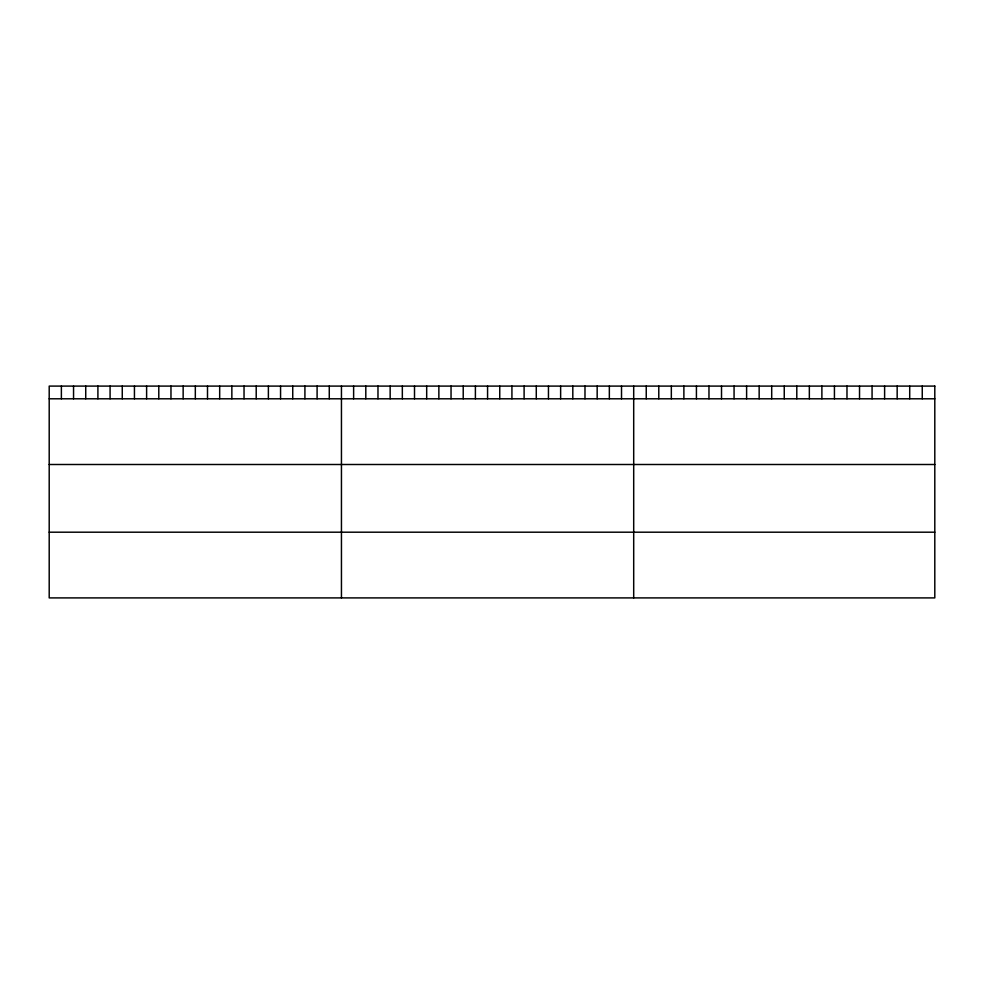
<?xml version="1.0" encoding="UTF-8"?>
<svg xmlns="http://www.w3.org/2000/svg" width="984" height="984" viewBox="0 0 984 984"><rect width="100%" height="100%" fill="white"/><g stroke="black" fill="none" stroke-linecap="round" stroke-linejoin="round"><path stroke-width="1.48" d="M49.2 398.791L934.8 398.791M49.2 464.497L934.8 464.497M49.2 532.196L934.8 532.196M922.254 386.097L922.254 398.791M909.708 386.097L909.708 398.791M897.162 386.097L897.162 398.791M884.616 386.097L884.616 398.791M872.07 386.097L872.07 398.791M859.524 386.097L859.524 398.791M846.978 386.097L846.978 398.791M834.432 386.097L834.432 398.791M821.886 386.097L821.886 398.791M809.34 386.097L809.34 398.791M796.794 386.097L796.794 398.791M784.248 386.097L784.248 398.791M771.702 386.097L771.702 398.791M759.156 386.097L759.156 398.791M746.61 386.097L746.61 398.791M734.064 386.097L734.064 398.791M721.518 386.097L721.518 398.791M708.972 386.097L708.972 398.791M696.426 386.097L696.426 398.791M683.88 386.097L683.88 398.791M671.334 386.097L671.334 398.791M658.788 386.097L658.788 398.791M646.242 386.097L646.242 398.791M633.696 386.097L633.696 597.903M621.519 386.097L621.519 398.791M609.342 386.097L609.342 398.791M597.165 386.097L597.165 398.791M584.988 386.097L584.988 398.791M572.811 386.097L572.811 398.791M560.634 386.097L560.634 398.791M548.457 386.097L548.457 398.791M536.28 386.097L536.28 398.791M524.103 386.097L524.103 398.791M511.926 386.097L511.926 398.791M499.749 386.097L499.749 398.791M487.572 386.097L487.572 398.791M475.395 386.097L475.395 398.791M463.218 386.097L463.218 398.791M451.041 386.097L451.041 398.791M438.864 386.097L438.864 398.791M426.687 386.097L426.687 398.791M414.51 386.097L414.51 398.791M402.333 386.097L402.333 398.791M390.156 386.097L390.156 398.791M377.979 386.097L377.979 398.791M365.802 386.097L365.802 398.791M353.625 386.097L353.625 398.791M341.448 386.097L341.448 597.903M329.271 386.097L329.271 398.791M317.094 386.097L317.094 398.791M304.917 386.097L304.917 398.791M292.74 386.097L292.74 398.791M280.563 386.097L280.563 398.791M268.386 386.097L268.386 398.791M256.209 386.097L256.209 398.791M244.032 386.097L244.032 398.791M231.855 386.097L231.855 398.791M219.678 386.097L219.678 398.791M207.501 386.097L207.501 398.791M195.324 386.097L195.324 398.791M183.147 386.097L183.147 398.791M170.97 386.097L170.97 398.791M158.793 386.097L158.793 398.791M146.616 386.097L146.616 398.791M134.439 386.097L134.439 398.791M122.262 386.097L122.262 398.791M110.085 386.097L110.085 398.791M97.908 386.097L97.908 398.791M85.731 386.097L85.731 398.791M73.554 386.097L73.554 398.791M61.377 386.097L61.377 398.791M934.8 386.097L49.2 386.097L49.2 597.903L934.8 597.903L934.8 386.097"/></g></svg>
